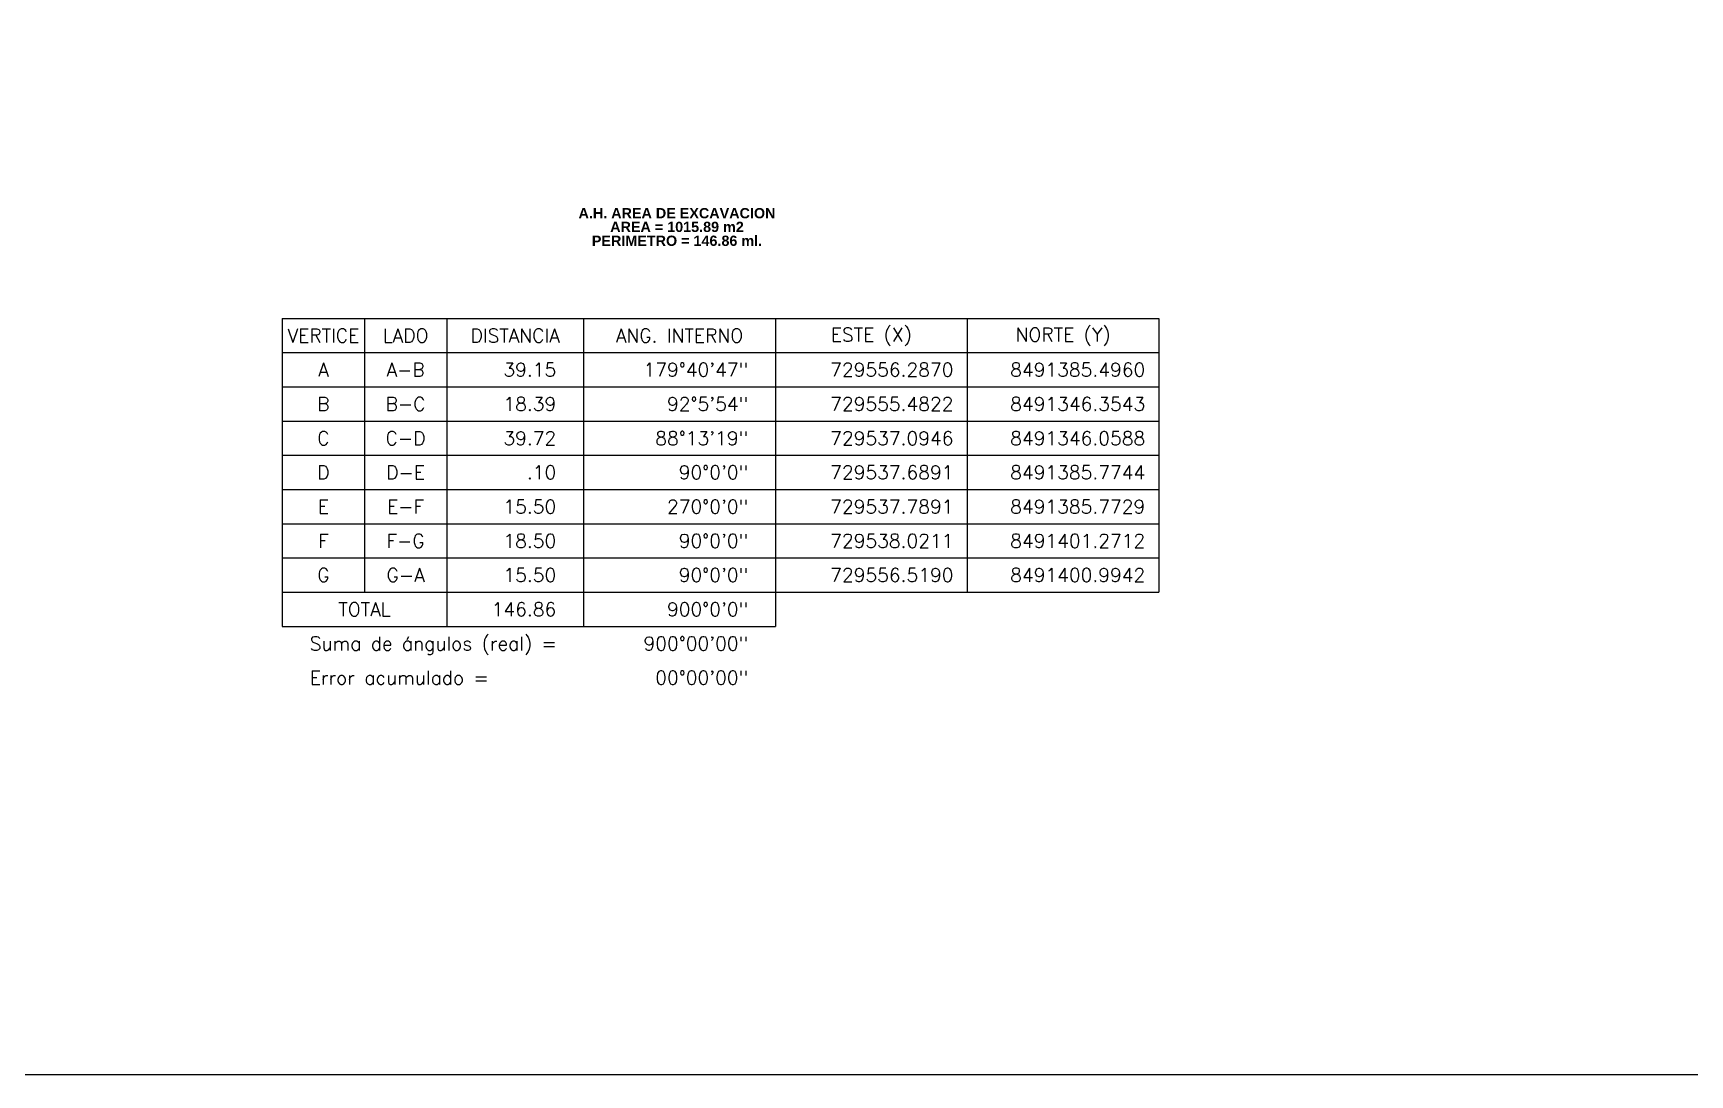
# Model space of a CAD drawing. Header units: metres. Extents: x 729055 to 735546, y 8489029 to 8491869.
# Drawn here: x 734338.8 to 734459.8, y 8489028.7 to 8489104.8 of the extents above; entities that cross this region are included whole.
import ezdxf
from ezdxf.enums import TextEntityAlignment as Align

# ---------------------------------------------------------------- set-up
doc = ezdxf.new("R2010")
doc.units = ezdxf.units.M
doc.layers.add('DATOS_TECNICOS', color=1, linetype='Continuous')
doc.layers.add('VERTICES', color=3, linetype='Continuous')
doc.styles.add('Romans', font='romans.shx', dxfattribs={"width": 1.2})
doc.styles.add('VERTICES', font='sanssb__.ttf')

msp = doc.modelspace()

# ---------------------------------------------------------------- linework, layer by layer
at = {"color": 251}
msp.add_lwpolyline([(734027.391, 8489984.332), (734858.033, 8489984.332), (734858.033, 8489028.725), (734027.391, 8489028.725)], close=True, dxfattribs=at)
at = {"layer": 'DATOS_TECNICOS', "color": 7}
for p, q in [((734357, 8489083.989), (734421, 8489083.989)), ((734357, 8489083.989), (734357, 8489061.489)), ((734363, 8489083.989), (734363, 8489063.989)), ((734369, 8489083.989), (734369, 8489061.489)), ((734369, 8489083.989), (734369, 8489063.989)), ((734379, 8489083.989), (734379, 8489061.489)), ((734393, 8489083.989), (734393, 8489061.489)), ((734407, 8489083.989), (734407, 8489063.989)), ((734421, 8489083.989), (734421, 8489063.989)), ((734357, 8489081.489), (734421, 8489081.489)), ((734357, 8489078.989), (734421, 8489078.989)), ((734357, 8489076.489), (734421, 8489076.489)), ((734357, 8489073.989), (734421, 8489073.989)), ((734357, 8489071.489), (734421, 8489071.489)), ((734357, 8489068.989), (734421, 8489068.989)), ((734357, 8489066.489), (734421, 8489066.489)), ((734357, 8489063.989), (734421, 8489063.989)), ((734357, 8489061.489), (734393, 8489061.489))]:
    msp.add_line(p, q, dxfattribs=at)

# ---------------------------------------------------------------- texts
at = {"layer": 'DATOS_TECNICOS', "style": 'Romans'}
for s, p in [('VERTICE', (734360, 8489082.739)), ('LADO', (734366, 8489082.739)), ('DISTANCIA', (734374, 8489082.739)), ('ANG. INTERNO', (734386, 8489082.739)), ('ESTE (X)', (734400, 8489082.739)), ('NORTE (Y)', (734414, 8489082.739)), ('A', (734360, 8489080.239)), ('A-B', (734366, 8489080.239)), ('B', (734360, 8489077.739)), ('B-C', (734366, 8489077.739)), ('C', (734360, 8489075.239)), ('C-D', (734366, 8489075.239)), ('D', (734360, 8489072.739)), ('D-E', (734366, 8489072.739)), ('E', (734360, 8489070.239)), ('E-F', (734366, 8489070.239)), ('F', (734360, 8489067.739)), ('F-G', (734366, 8489067.739)), ('G', (734360, 8489065.239)), ('G-A', (734366, 8489065.239))]:
    msp.add_text(s, height=1, dxfattribs=at).set_placement(p, align=Align.MIDDLE)
for s, p in [('39.15', (734377, 8489079.739)), ('179%%d40\'47"', (734391, 8489079.739)), ('729556.2870', (734406, 8489079.739)), ('8491385.4960', (734420, 8489079.739)), ('18.39', (734377, 8489077.239)), ('92%%d5\'54"', (734391, 8489077.239)), ('729555.4822', (734406, 8489077.239)), ('8491346.3543', (734420, 8489077.239)), ('39.72', (734377, 8489074.739)), ('88%%d13\'19"', (734391, 8489074.739)), ('729537.0946', (734406, 8489074.739)), ('8491346.0588', (734420, 8489074.739)), ('.10', (734377, 8489072.239)), ('90%%d0\'0"', (734391, 8489072.239)), ('729537.6891', (734406, 8489072.239)), ('8491385.7744', (734420, 8489072.239)), ('15.50', (734377, 8489069.739)), ('270%%d0\'0"', (734391, 8489069.739)), ('729537.7891', (734406, 8489069.739)), ('8491385.7729', (734420, 8489069.739)), ('18.50', (734377, 8489067.239)), ('90%%d0\'0"', (734391, 8489067.239)), ('729538.0211', (734406, 8489067.239)), ('8491401.2712', (734420, 8489067.239)), ('15.50', (734377, 8489064.739)), ('90%%d0\'0"', (734391, 8489064.739)), ('729556.5190', (734406, 8489064.739)), ('8491400.9942', (734420, 8489064.739)), ('146.86', (734377, 8489062.239)), ('900%%d0\'0"', (734391, 8489062.239)), ('900%%d00\'00"', (734391, 8489059.739)), ('00%%d00\'00"', (734391, 8489057.239))]:
    msp.add_text(s, height=1, dxfattribs=at).set_placement(p, align=Align.RIGHT)
msp.add_text('TOTAL', height=1, dxfattribs=at).set_placement((734363, 8489062.239), align=Align.CENTER)
for s, p in [('Suma de ángulos (real) =', (734359, 8489059.739)), ('Error acumulado = ', (734359, 8489057.239))]:
    msp.add_text(s, height=1, dxfattribs=at).set_placement(p)
at = {"layer": 'VERTICES', "style": 'VERTICES'}
for s, p in [('A.H. AREA DE EXCAVACION', (734385.814, 8489091.678)), ('AREA = 1015.89 m2', (734385.814, 8489090.678)), ('PERIMETRO = 146.86 ml.', (734385.814, 8489089.678))]:
    msp.add_text(s, height=0.75, dxfattribs=at).set_placement(p, align=Align.MIDDLE)

doc.saveas('drawing.dxf')
